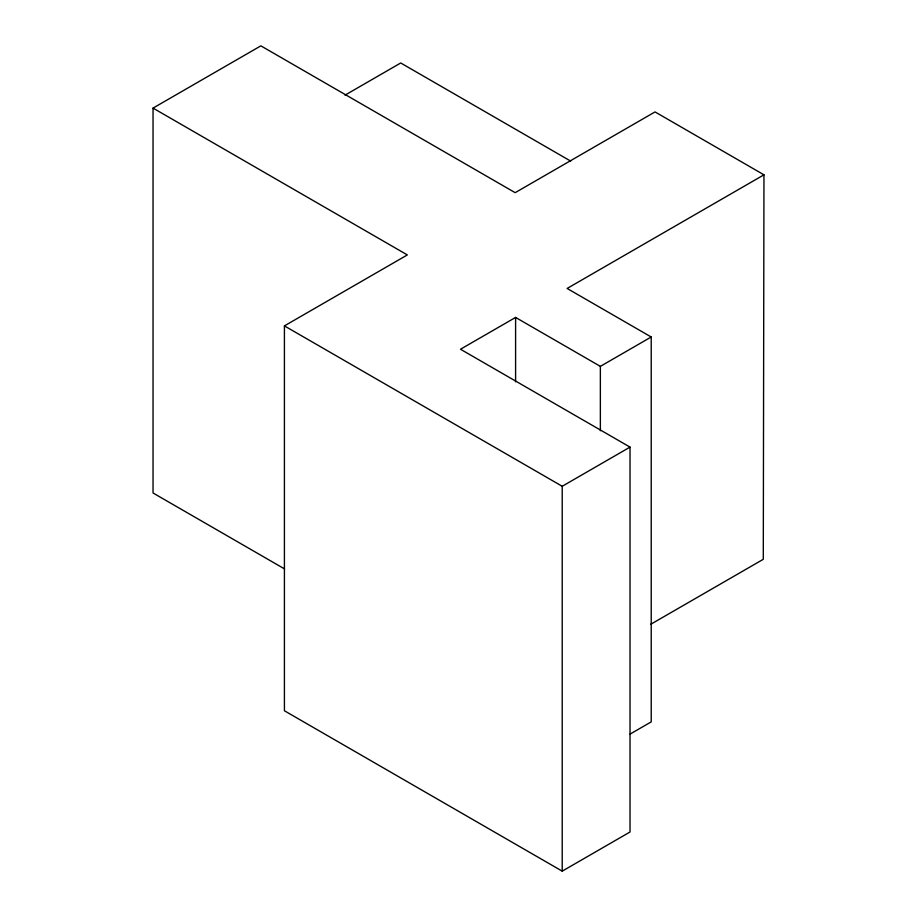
<?xml version="1.0" encoding="UTF-8"?>
<svg xmlns="http://www.w3.org/2000/svg" width="917" height="917" viewBox="0 0 917 917"><rect width="100%" height="100%" fill="white"/><g stroke="black" fill="none" stroke-linecap="round" stroke-linejoin="round"><path stroke-width="1.38" d="M284.534 568.907L153.036 492.979L153.036 108.103L260.864 45.85L515.171 192.673L655.036 111.92L763.964 174.815L763.288 559.301L650.634 624.339M345.033 95.139L400.729 62.986L570.683 161.105M630.128 734.058L651.219 721.885L651.219 336.998L600.36 366.364L515.595 317.431L460.494 349.239L630.025 447.118L630.025 831.994L562.213 871.15L284.419 710.767L284.419 325.89L407.343 254.926L153.036 108.103M763.964 174.815L567.13 288.454L651.219 336.998M284.419 325.89L562.213 486.274L630.025 447.118M600.36 366.364L600.36 430.749M562.213 486.274L562.213 871.15M515.595 317.431L515.595 381.816"/></g></svg>
